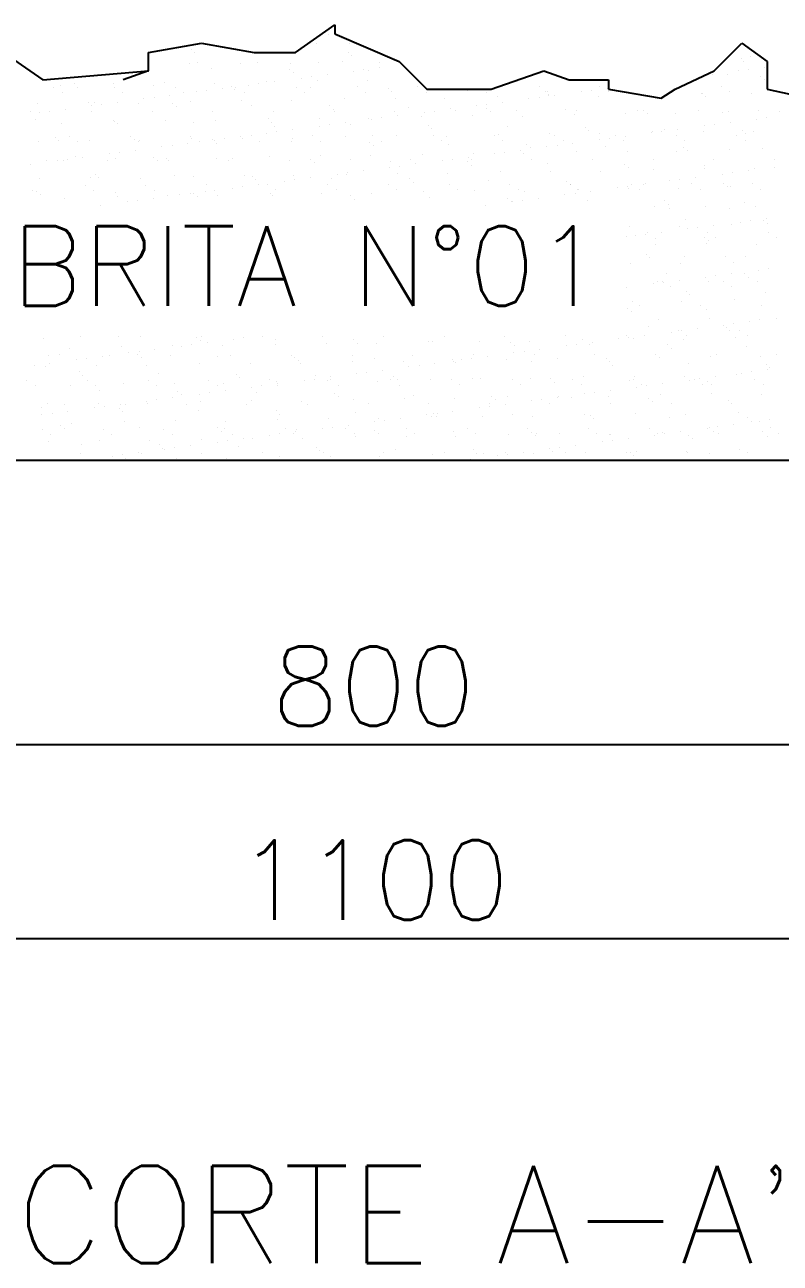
# Model space of a CAD drawing. Extents: x -115 to 23, y 4 to 69.
# Drawn here: x -14.972 to -13.032, y 43.206 to 46.385 of the extents above; entities that cross this region are included whole.
import ezdxf
from ezdxf.enums import TextEntityAlignment as Align

# ---------------------------------------------------------------- set-up
doc = ezdxf.new("R2010")
doc.units = 0
doc.header["$MEASUREMENT"] = 0
doc.layers.get('0').update_dxf_attribs({"linetype": 'CONTINUOUS'})
doc.layers.add('DETALHES', color=6, linetype='CONTINUOUS')
doc.layers.add('nivel', color=4, linetype='CONTINUOUS')
doc.styles.add('ROMANS', font='romans.shx', dxfattribs={"height": 0.2})

msp = doc.modelspace()

# ---------------------------------------------------------------- linework, layer by layer
at = {"color": 0}
for p, q in [((-14.1912, 46.3603), (-14.1912, 46.3603)), ((-14.1588, 46.3503), (-14.1588, 46.3503)), ((-14.5445, 46.3209), (-14.5445, 46.3209)), ((-14.4886, 46.3311), (-14.4886, 46.3311)), ((-14.2226, 46.3376), (-14.2226, 46.3376)), ((-14.1377, 46.3369), (-14.1377, 46.3369)), ((-14.5353, 46.3124), (-14.5353, 46.3124)), ((-14.5289, 46.2877), (-14.5289, 46.2877)), ((-14.418, 46.2865), (-14.418, 46.2865)), ((-14.3732, 46.2879), (-14.3732, 46.2879)), ((-14.2901, 46.2859), (-14.2901, 46.2859)), ((-14.2175, 46.2882), (-14.2175, 46.2882)), ((-14.155, 46.2908), (-14.155, 46.2908)), ((-14.1414, 46.3147), (-14.1414, 46.3147)), ((-14.1322, 46.3063), (-14.1322, 46.3063)), ((-14.0618, 46.2885), (-14.0618, 46.2885)), ((-14.0241, 46.2924), (-14.0241, 46.2924)), ((-13.1322, 46.298), (-13.1322, 46.298)), ((-13.1275, 46.2902), (-13.1275, 46.2902)), ((-13.1086, 46.3037), (-13.1086, 46.3037)), ((-14.5489, 46.2848), (-14.5489, 46.2848)), ((-14.4918, 46.2726), (-14.4918, 46.2726)), ((-14.2917, 46.2709), (-14.2917, 46.2709)), ((-14.2825, 46.2624), (-14.2825, 46.2624)), ((-14.1952, 46.2566), (-14.1952, 46.2566)), ((-14.1273, 46.2655), (-14.1273, 46.2655)), ((-14.1013, 46.269), (-14.1013, 46.269)), ((-14.0887, 46.2664), (-14.0887, 46.2664)), ((-14.0606, 46.2743), (-14.0606, 46.2743)), ((-13.207, 46.2572), (-13.207, 46.2572)), ((-13.1689, 46.2574), (-13.1689, 46.2574)), ((-13.1391, 46.2662), (-13.1391, 46.2662)), ((-13.1131, 46.2696), (-13.1131, 46.2696)), ((-13.0724, 46.275), (-13.0724, 46.275)), ((-14.8969, 46.2237), (-14.8969, 46.2237)), ((-14.8792, 46.2288), (-14.8792, 46.2288)), ((-14.8451, 46.2331), (-14.8451, 46.2331)), ((-14.8359, 46.2247), (-14.8359, 46.2247)), ((-14.7442, 46.2337), (-14.7442, 46.2337)), ((-14.7412, 46.224), (-14.7412, 46.224)), ((-14.6421, 46.2287), (-14.6421, 46.2287)), ((-14.6133, 46.2354), (-14.6133, 46.2354)), ((-14.5855, 46.2242), (-14.5855, 46.2242)), ((-14.4854, 46.2348), (-14.4854, 46.2348)), ((-14.442, 46.227), (-14.442, 46.227)), ((-14.4298, 46.2245), (-14.4298, 46.2245)), ((-14.3965, 46.2301), (-14.3965, 46.2301)), ((-14.3705, 46.2335), (-14.3705, 46.2335)), ((-14.3504, 46.2396), (-14.3504, 46.2396)), ((-14.3298, 46.2389), (-14.3298, 46.2389)), ((-14.2741, 46.2248), (-14.2741, 46.2248)), ((-14.2619, 46.2478), (-14.2619, 46.2478)), ((-14.239, 46.2226), (-14.239, 46.2226)), ((-14.2359, 46.2513), (-14.2359, 46.2513)), ((-14.2195, 46.2413), (-14.2195, 46.2413)), ((-14.1184, 46.2251), (-14.1184, 46.2251)), ((-14.0916, 46.2407), (-14.0916, 46.2407)), ((-13.9627, 46.2254), (-13.9627, 46.2254)), ((-13.6513, 46.2259), (-13.6513, 46.2259)), ((-13.4956, 46.2262), (-13.4956, 46.2262)), ((-13.4762, 46.2218), (-13.4762, 46.2218)), ((-13.1841, 46.2268), (-13.1841, 46.2268)), ((-13.0824, 46.2524), (-13.0824, 46.2524)), ((-13.0732, 46.244), (-13.0732, 46.244)), ((-14.8758, 46.2102), (-14.8758, 46.2102)), ((-14.7201, 46.2105), (-14.7201, 46.2105)), ((-14.6657, 46.1947), (-14.6657, 46.1947)), ((-14.6396, 46.1981), (-14.6396, 46.1981)), ((-14.599, 46.2034), (-14.599, 46.2034)), ((-14.5644, 46.2108), (-14.5644, 46.2108)), ((-14.5311, 46.2124), (-14.5311, 46.2124)), ((-14.505, 46.2158), (-14.505, 46.2158)), ((-14.4644, 46.2212), (-14.4644, 46.2212)), ((-14.4328, 46.2185), (-14.4328, 46.2185)), ((-14.4148, 46.1902), (-14.4148, 46.1902)), ((-14.4087, 46.2111), (-14.4087, 46.2111)), ((-14.253, 46.2114), (-14.253, 46.2114)), ((-14.1519, 46.1944), (-14.1519, 46.1944)), ((-14.0973, 46.2117), (-14.0973, 46.2117)), ((-14.0389, 46.2208), (-14.0389, 46.2208)), ((-14.0297, 46.2124), (-14.0297, 46.2124)), ((-14.021, 46.1961), (-14.021, 46.1961)), ((-13.9416, 46.2119), (-13.9416, 46.2119)), ((-13.8931, 46.1955), (-13.8931, 46.1955)), ((-13.8359, 46.2164), (-13.8359, 46.2164)), ((-13.7859, 46.2122), (-13.7859, 46.2122)), ((-13.758, 46.2003), (-13.758, 46.2003)), ((-13.6774, 46.1953), (-13.6774, 46.1953)), ((-13.6514, 46.1987), (-13.6514, 46.1987)), ((-13.6358, 46.2147), (-13.6358, 46.2147)), ((-13.6302, 46.2125), (-13.6302, 46.2125)), ((-13.6272, 46.202), (-13.6272, 46.202)), ((-13.6266, 46.2063), (-13.6266, 46.2063)), ((-13.6108, 46.2041), (-13.6108, 46.2041)), ((-13.5429, 46.213), (-13.5429, 46.213)), ((-13.5168, 46.2165), (-13.5168, 46.2165)), ((-13.4993, 46.2014), (-13.4993, 46.2014)), ((-13.4745, 46.2128), (-13.4745, 46.2128)), ((-13.4328, 46.2103), (-13.4328, 46.2103)), ((-13.2333, 46.2079), (-13.2333, 46.2079)), ((-13.2327, 46.2086), (-13.2327, 46.2086)), ((-13.2235, 46.2001), (-13.2235, 46.2001)), ((-13.1631, 46.2134), (-13.1631, 46.2134)), ((-13.1054, 46.2073), (-13.1054, 46.2073)), ((-14.9556, 46.1616), (-14.9556, 46.1616)), ((-14.9395, 46.1826), (-14.9395, 46.1826)), ((-14.9348, 46.1592), (-14.9348, 46.1592)), ((-14.9088, 46.1627), (-14.9088, 46.1627)), ((-14.8682, 46.168), (-14.8682, 46.168)), ((-14.8087, 46.1842), (-14.8087, 46.1842)), ((-14.8003, 46.1769), (-14.8003, 46.1769)), ((-14.7999, 46.1619), (-14.7999, 46.1619)), ((-14.7924, 46.1848), (-14.7924, 46.1848)), ((-14.7742, 46.1804), (-14.7742, 46.1804)), ((-14.7336, 46.1857), (-14.7336, 46.1857)), ((-14.6807, 46.1836), (-14.6807, 46.1836)), ((-14.6442, 46.1622), (-14.6442, 46.1622)), ((-14.5923, 46.1831), (-14.5923, 46.1831)), ((-14.5831, 46.1746), (-14.5831, 46.1746)), ((-14.5457, 46.1885), (-14.5457, 46.1885)), ((-14.4885, 46.1624), (-14.4885, 46.1624)), ((-14.3893, 46.1787), (-14.3893, 46.1787)), ((-14.3328, 46.1627), (-14.3328, 46.1627)), ((-14.2869, 46.1895), (-14.2869, 46.1895)), ((-14.1892, 46.177), (-14.1892, 46.177)), ((-14.18, 46.1685), (-14.18, 46.1685)), ((-14.1771, 46.163), (-14.1771, 46.163)), ((-14.0214, 46.1633), (-14.0214, 46.1633)), ((-13.9862, 46.1725), (-13.9862, 46.1725)), ((-13.9466, 46.1599), (-13.9466, 46.1599)), ((-13.9206, 46.1633), (-13.9206, 46.1633)), ((-13.8799, 46.1687), (-13.8799, 46.1687)), ((-13.8657, 46.1636), (-13.8657, 46.1636)), ((-13.812, 46.1776), (-13.812, 46.1776)), ((-13.7861, 46.1708), (-13.7861, 46.1708)), ((-13.786, 46.181), (-13.786, 46.181)), ((-13.7769, 46.1624), (-13.7769, 46.1624)), ((-13.7454, 46.1864), (-13.7454, 46.1864)), ((-13.71, 46.1639), (-13.71, 46.1639)), ((-13.5831, 46.1664), (-13.5831, 46.1664)), ((-13.5543, 46.1641), (-13.5543, 46.1641)), ((-13.3986, 46.1644), (-13.3986, 46.1644)), ((-13.383, 46.1647), (-13.383, 46.1647)), ((-13.2429, 46.1647), (-13.2429, 46.1647)), ((-13.18, 46.1603), (-13.18, 46.1603)), ((-13.1657, 46.161), (-13.1657, 46.161)), ((-13.0872, 46.165), (-13.0872, 46.165)), ((-13.0348, 46.1627), (-13.0348, 46.1627)), ((-14.9427, 46.1409), (-14.9427, 46.1409)), ((-14.8761, 46.1325), (-14.8761, 46.1325)), ((-14.7426, 46.1392), (-14.7426, 46.1392)), ((-14.741, 46.1374), (-14.741, 46.1374)), ((-14.7334, 46.1308), (-14.7334, 46.1308)), ((-14.6102, 46.139), (-14.6102, 46.139)), ((-14.5396, 46.1348), (-14.5396, 46.1348)), ((-14.4823, 46.1384), (-14.4823, 46.1384)), ((-14.3472, 46.1433), (-14.3472, 46.1433)), ((-14.3395, 46.1331), (-14.3395, 46.1331)), ((-14.2163, 46.145), (-14.2163, 46.145)), ((-14.1898, 46.1279), (-14.1898, 46.1279)), ((-14.1491, 46.1332), (-14.1491, 46.1332)), ((-14.1365, 46.1286), (-14.1365, 46.1286)), ((-14.0884, 46.1443), (-14.0884, 46.1443)), ((-14.0812, 46.1422), (-14.0812, 46.1422)), ((-14.0552, 46.1456), (-14.0552, 46.1456)), ((-14.0145, 46.1509), (-14.0145, 46.1509)), ((-13.9534, 46.1492), (-13.9534, 46.1492)), ((-13.9364, 46.1269), (-13.9364, 46.1269)), ((-13.8225, 46.1509), (-13.8225, 46.1509)), ((-13.6946, 46.1503), (-13.6946, 46.1503)), ((-13.5596, 46.1551), (-13.5596, 46.1551)), ((-13.4287, 46.1568), (-13.4287, 46.1568)), ((-13.3738, 46.1562), (-13.3738, 46.1562)), ((-13.3008, 46.1562), (-13.3008, 46.1562)), ((-13.2016, 46.1285), (-13.2016, 46.1285)), ((-13.1609, 46.1339), (-13.1609, 46.1339)), ((-13.093, 46.1428), (-13.093, 46.1428)), ((-13.067, 46.1462), (-13.067, 46.1462)), ((-14.8929, 46.0953), (-14.8929, 46.0953)), ((-14.8565, 46.0985), (-14.8565, 46.0985)), ((-14.7008, 46.0987), (-14.7008, 46.0987)), ((-14.5451, 46.099), (-14.5451, 46.099)), ((-14.4183, 46.0978), (-14.4183, 46.0978)), ((-14.3894, 46.0993), (-14.3894, 46.0993)), ((-14.3504, 46.1067), (-14.3504, 46.1067)), ((-14.3303, 46.1246), (-14.3303, 46.1246)), ((-14.3244, 46.1101), (-14.3244, 46.1101)), ((-14.2837, 46.1155), (-14.2837, 46.1155)), ((-14.2337, 46.0996), (-14.2337, 46.0996)), ((-14.2158, 46.1244), (-14.2158, 46.1244)), ((-14.1487, 46.0981), (-14.1487, 46.0981)), ((-14.078, 46.0999), (-14.078, 46.0999)), ((-14.0178, 46.0997), (-14.0178, 46.0997)), ((-13.9272, 46.1185), (-13.9272, 46.1185)), ((-13.9223, 46.1002), (-13.9223, 46.1002)), ((-13.8899, 46.0991), (-13.8899, 46.0991)), ((-13.7666, 46.1004), (-13.7666, 46.1004)), ((-13.7549, 46.104), (-13.7549, 46.104)), ((-13.7334, 46.1225), (-13.7334, 46.1225)), ((-13.624, 46.1057), (-13.624, 46.1057)), ((-13.6109, 46.1007), (-13.6109, 46.1007)), ((-13.5333, 46.1208), (-13.5333, 46.1208)), ((-13.5241, 46.1123), (-13.5241, 46.1123)), ((-13.4961, 46.105), (-13.4961, 46.105)), ((-13.4552, 46.101), (-13.4552, 46.101)), ((-13.4301, 46.0984), (-13.4301, 46.0984)), ((-13.3622, 46.1074), (-13.3622, 46.1074)), ((-13.3611, 46.1099), (-13.3611, 46.1099)), ((-13.3361, 46.1108), (-13.3361, 46.1108)), ((-13.3303, 46.1164), (-13.3303, 46.1164)), ((-13.2995, 46.1013), (-13.2995, 46.1013)), ((-13.2955, 46.1161), (-13.2955, 46.1161)), ((-13.2302, 46.1116), (-13.2302, 46.1116)), ((-13.2276, 46.1251), (-13.2276, 46.1251)), ((-13.1438, 46.1016), (-13.1438, 46.1016)), ((-13.1302, 46.1146), (-13.1302, 46.1146)), ((-13.121, 46.1062), (-13.121, 46.1062)), ((-13.1023, 46.111), (-13.1023, 46.111)), ((-14.9364, 46.0862), (-14.9364, 46.0862)), ((-14.8837, 46.0869), (-14.8837, 46.0869)), ((-14.8355, 46.085), (-14.8355, 46.085)), ((-14.8055, 46.0879), (-14.8055, 46.0879)), ((-14.6899, 46.0909), (-14.6899, 46.0909)), ((-14.6797, 46.0853), (-14.6797, 46.0853)), ((-14.6776, 46.0873), (-14.6776, 46.0873)), ((-14.6196, 46.0713), (-14.6196, 46.0713)), ((-14.5935, 46.0747), (-14.5935, 46.0747)), ((-14.5529, 46.0801), (-14.5529, 46.0801)), ((-14.5426, 46.0922), (-14.5426, 46.0922)), ((-14.524, 46.0856), (-14.524, 46.0856)), ((-14.4898, 46.0892), (-14.4898, 46.0892)), ((-14.485, 46.089), (-14.485, 46.089)), ((-14.4806, 46.0807), (-14.4806, 46.0807)), ((-14.4589, 46.0924), (-14.4589, 46.0924)), ((-14.4117, 46.0938), (-14.4117, 46.0938)), ((-14.3683, 46.0859), (-14.3683, 46.0859)), ((-14.2868, 46.0848), (-14.2868, 46.0848)), ((-14.2838, 46.0932), (-14.2838, 46.0932)), ((-14.2126, 46.0862), (-14.2126, 46.0862)), ((-14.0867, 46.083), (-14.0867, 46.083)), ((-14.0775, 46.0746), (-14.0775, 46.0746)), ((-14.0569, 46.0864), (-14.0569, 46.0864)), ((-13.9012, 46.0867), (-13.9012, 46.0867)), ((-13.8837, 46.0786), (-13.8837, 46.0786)), ((-13.7455, 46.087), (-13.7455, 46.087)), ((-13.6993, 46.063), (-13.6993, 46.063)), ((-13.6836, 46.0769), (-13.6836, 46.0769)), ((-13.6744, 46.0685), (-13.6744, 46.0685)), ((-13.6313, 46.0719), (-13.6313, 46.0719)), ((-13.6053, 46.0753), (-13.6053, 46.0753)), ((-13.5898, 46.0873), (-13.5898, 46.0873)), ((-13.5647, 46.0807), (-13.5647, 46.0807)), ((-13.4968, 46.0896), (-13.4968, 46.0896)), ((-13.4806, 46.0725), (-13.4806, 46.0725)), ((-13.4707, 46.0931), (-13.4707, 46.0931)), ((-13.4341, 46.0876), (-13.4341, 46.0876)), ((-13.2805, 46.0708), (-13.2805, 46.0708)), ((-13.2784, 46.0879), (-13.2784, 46.0879)), ((-13.1626, 46.0647), (-13.1626, 46.0647)), ((-13.1227, 46.0881), (-13.1227, 46.0881)), ((-13.0775, 46.0663), (-13.0775, 46.0663)), ((-14.9153, 46.0364), (-14.9153, 46.0364)), ((-14.8887, 46.0358), (-14.8887, 46.0358)), ((-14.8729, 46.0362), (-14.8729, 46.0362)), ((-14.8627, 46.0393), (-14.8627, 46.0393)), ((-14.8402, 46.047), (-14.8402, 46.047)), ((-14.8221, 46.0446), (-14.8221, 46.0446)), ((-14.7595, 46.0367), (-14.7595, 46.0367)), ((-14.7542, 46.0536), (-14.7542, 46.0536)), ((-14.7379, 46.041), (-14.7379, 46.041)), ((-14.7281, 46.057), (-14.7281, 46.057)), ((-14.6875, 46.0623), (-14.6875, 46.0623)), ((-14.6401, 46.0453), (-14.6401, 46.0453)), ((-14.6309, 46.0369), (-14.6309, 46.0369)), ((-14.607, 46.0427), (-14.607, 46.0427)), ((-14.6038, 46.037), (-14.6038, 46.037)), ((-14.4791, 46.0421), (-14.4791, 46.0421)), ((-14.4481, 46.0372), (-14.4481, 46.0372)), ((-14.4371, 46.0409), (-14.4371, 46.0409)), ((-14.3441, 46.0469), (-14.3441, 46.0469)), ((-14.2924, 46.0375), (-14.2924, 46.0375)), ((-14.237, 46.0392), (-14.237, 46.0392)), ((-14.2132, 46.0486), (-14.2132, 46.0486)), ((-14.1367, 46.0378), (-14.1367, 46.0378)), ((-14.0853, 46.048), (-14.0853, 46.048)), ((-14.034, 46.0347), (-14.034, 46.0347)), ((-13.981, 46.0381), (-13.981, 46.0381)), ((-13.9502, 46.0529), (-13.9502, 46.0529)), ((-13.9005, 46.0365), (-13.9005, 46.0365)), ((-13.8745, 46.0399), (-13.8745, 46.0399)), ((-13.8339, 46.033), (-13.8339, 46.033)), ((-13.8338, 46.0453), (-13.8338, 46.0453)), ((-13.8253, 46.0384), (-13.8253, 46.0384)), ((-13.8194, 46.0545), (-13.8194, 46.0545)), ((-13.7659, 46.0542), (-13.7659, 46.0542)), ((-13.7399, 46.0576), (-13.7399, 46.0576)), ((-13.6914, 46.0539), (-13.6914, 46.0539)), ((-13.6696, 46.0387), (-13.6696, 46.0387)), ((-13.5564, 46.0588), (-13.5564, 46.0588)), ((-13.5139, 46.0389), (-13.5139, 46.0389)), ((-13.4255, 46.0605), (-13.4255, 46.0605)), ((-13.3582, 46.0392), (-13.3582, 46.0392)), ((-13.2976, 46.0598), (-13.2976, 46.0598)), ((-13.2713, 46.0623), (-13.2713, 46.0623)), ((-13.2025, 46.0395), (-13.2025, 46.0395)), ((-13.0468, 46.0398), (-13.0468, 46.0398)), ((-14.9567, 46.0269), (-14.9567, 46.0269)), ((-14.7904, 46.0014), (-14.7904, 46.0014)), ((-14.2278, 46.0307), (-14.2278, 46.0307)), ((-14.1697, 46.001), (-14.1697, 46.001)), ((-14.1456, 46.0017), (-14.1456, 46.0017)), ((-14.1437, 46.0045), (-14.1437, 46.0045)), ((-14.103, 46.0098), (-14.103, 46.0098)), ((-14.0351, 46.0188), (-14.0351, 46.0188)), ((-14.0147, 46.0034), (-14.0147, 46.0034)), ((-14.0091, 46.0222), (-14.0091, 46.0222)), ((-13.9684, 46.0275), (-13.9684, 46.0275)), ((-13.8868, 46.0028), (-13.8868, 46.0028)), ((-13.8247, 46.0246), (-13.8247, 46.0246)), ((-13.7517, 46.0077), (-13.7517, 46.0077)), ((-13.6309, 46.0286), (-13.6309, 46.0286)), ((-13.6209, 46.0093), (-13.6209, 46.0093)), ((-13.493, 46.0087), (-13.493, 46.0087)), ((-13.4309, 46.0269), (-13.4309, 46.0269)), ((-13.4216, 46.0184), (-13.4216, 46.0184)), ((-13.3579, 46.0136), (-13.3579, 46.0136)), ((-13.2278, 46.0225), (-13.2278, 46.0225)), ((-13.227, 46.0152), (-13.227, 46.0152)), ((-13.1815, 46.0017), (-13.1815, 46.0017)), ((-13.1555, 46.0051), (-13.1555, 46.0051)), ((-13.1148, 46.0105), (-13.1148, 46.0105)), ((-13.0991, 46.0146), (-13.0991, 46.0146)), ((-13.0469, 46.0194), (-13.0469, 46.0194)), ((-14.9332, 45.9899), (-14.9332, 45.9899)), ((-14.8162, 45.9733), (-14.8162, 45.9733)), ((-14.8024, 45.9916), (-14.8024, 45.9916)), ((-14.7812, 45.993), (-14.7812, 45.993)), ((-14.6744, 45.9909), (-14.6744, 45.9909)), ((-14.6604, 45.9735), (-14.6604, 45.9735)), ((-14.5874, 45.997), (-14.5874, 45.997)), ((-14.5394, 45.9958), (-14.5394, 45.9958)), ((-14.5047, 45.9738), (-14.5047, 45.9738)), ((-14.4128, 45.969), (-14.4128, 45.969)), ((-14.4085, 45.9975), (-14.4085, 45.9975)), ((-14.3873, 45.9953), (-14.3873, 45.9953)), ((-14.3781, 45.9868), (-14.3781, 45.9868)), ((-14.3722, 45.9744), (-14.3722, 45.9744)), ((-14.349, 45.9741), (-14.349, 45.9741)), ((-14.3043, 45.9833), (-14.3043, 45.9833)), ((-14.2806, 45.9969), (-14.2806, 45.9969)), ((-14.2783, 45.9868), (-14.2783, 45.9868)), ((-14.2376, 45.9921), (-14.2376, 45.9921)), ((-14.1933, 45.9744), (-14.1933, 45.9744)), ((-14.1843, 45.9909), (-14.1843, 45.9909)), ((-14.0376, 45.9747), (-14.0376, 45.9747)), ((-13.9843, 45.9891), (-13.9843, 45.9891)), ((-13.975, 45.9807), (-13.975, 45.9807)), ((-13.8819, 45.975), (-13.8819, 45.975)), ((-13.7812, 45.9847), (-13.7812, 45.9847)), ((-13.7262, 45.9752), (-13.7262, 45.9752)), ((-13.5812, 45.983), (-13.5812, 45.983)), ((-13.5719, 45.9746), (-13.5719, 45.9746)), ((-13.5705, 45.9755), (-13.5705, 45.9755)), ((-13.4246, 45.9697), (-13.4246, 45.9697)), ((-13.4148, 45.9758), (-13.4148, 45.9758)), ((-13.384, 45.975), (-13.384, 45.975)), ((-13.3781, 45.9786), (-13.3781, 45.9786)), ((-13.3161, 45.984), (-13.3161, 45.984)), ((-13.29, 45.9874), (-13.29, 45.9874)), ((-13.2591, 45.9761), (-13.2591, 45.9761)), ((-13.2494, 45.9928), (-13.2494, 45.9928)), ((-13.1781, 45.9769), (-13.1781, 45.9769)), ((-13.1688, 45.9684), (-13.1688, 45.9684)), ((-13.1594, 45.9684), (-13.1594, 45.9684)), ((-13.1034, 45.9764), (-13.1034, 45.9764)), ((-14.9508, 45.9595), (-14.9508, 45.9595)), ((-14.9407, 45.9575), (-14.9407, 45.9575)), ((-14.9315, 45.9491), (-14.9315, 45.9491)), ((-14.8698, 45.9398), (-14.8698, 45.9398)), ((-14.7951, 45.9598), (-14.7951, 45.9598)), ((-14.7377, 45.9531), (-14.7377, 45.9531)), ((-14.7347, 45.9447), (-14.7347, 45.9447)), ((-14.6414, 45.9389), (-14.6414, 45.9389)), ((-14.6394, 45.9601), (-14.6394, 45.9601)), ((-14.6039, 45.9463), (-14.6039, 45.9463)), ((-14.5735, 45.9479), (-14.5735, 45.9479)), ((-14.5474, 45.9513), (-14.5474, 45.9513)), ((-14.5377, 45.9514), (-14.5377, 45.9514)), ((-14.5284, 45.9429), (-14.5284, 45.9429)), ((-14.5068, 45.9567), (-14.5068, 45.9567)), ((-14.4837, 45.9604), (-14.4837, 45.9604)), ((-14.476, 45.9457), (-14.476, 45.9457)), ((-14.4389, 45.9656), (-14.4389, 45.9656)), ((-14.3409, 45.9506), (-14.3409, 45.9506)), ((-14.3346, 45.947), (-14.3346, 45.947)), ((-14.328, 45.9607), (-14.328, 45.9607)), ((-14.21, 45.9523), (-14.21, 45.9523)), ((-14.1722, 45.961), (-14.1722, 45.961)), ((-14.1346, 45.9453), (-14.1346, 45.9453)), ((-14.1253, 45.9368), (-14.1253, 45.9368)), ((-14.0821, 45.9517), (-14.0821, 45.9517)), ((-14.0165, 45.9612), (-14.0165, 45.9612)), ((-13.9471, 45.9565), (-13.9471, 45.9565)), ((-13.9315, 45.9408), (-13.9315, 45.9408)), ((-13.8608, 45.9615), (-13.8608, 45.9615)), ((-13.8162, 45.9582), (-13.8162, 45.9582)), ((-13.7315, 45.9391), (-13.7315, 45.9391)), ((-13.7051, 45.9618), (-13.7051, 45.9618)), ((-13.6883, 45.9576), (-13.6883, 45.9576)), ((-13.6532, 45.9396), (-13.6532, 45.9396)), ((-13.5852, 45.9485), (-13.5852, 45.9485)), ((-13.5592, 45.952), (-13.5592, 45.952)), ((-13.5533, 45.9624), (-13.5533, 45.9624)), ((-13.5494, 45.9621), (-13.5494, 45.9621)), ((-13.5186, 45.9573), (-13.5186, 45.9573)), ((-13.4507, 45.9663), (-13.4507, 45.9663)), ((-13.4224, 45.9641), (-13.4224, 45.9641)), ((-13.3937, 45.9624), (-13.3937, 45.9624)), ((-13.2945, 45.9635), (-13.2945, 45.9635)), ((-13.238, 45.9627), (-13.238, 45.9627)), ((-13.0823, 45.9629), (-13.0823, 45.9629)), ((-14.776, 45.9212), (-14.776, 45.9212)), ((-14.7081, 45.9302), (-14.7081, 45.9302)), ((-14.682, 45.9336), (-14.682, 45.9336)), ((-13.7877, 45.9219), (-13.7877, 45.9219)), ((-13.7222, 45.9307), (-13.7222, 45.9307)), ((-13.7198, 45.9308), (-13.7198, 45.9308)), ((-13.6938, 45.9342), (-13.6938, 45.9342)), ((-13.5284, 45.9347), (-13.5284, 45.9347)), ((-13.3548, 45.9172), (-13.3548, 45.9172)), ((-13.3284, 45.933), (-13.3284, 45.933)), ((-13.3192, 45.9245), (-13.3192, 45.9245)), ((-13.3178, 45.914), (-13.3178, 45.914)), ((-13.2239, 45.9189), (-13.2239, 45.9189)), ((-13.1621, 45.9143), (-13.1621, 45.9143)), ((-13.1253, 45.9286), (-13.1253, 45.9286)), ((-13.096, 45.9183), (-13.096, 45.9183)), ((-13.2757, 45.8847), (-13.2757, 45.8847)), ((-13.1563, 45.872), (-13.1563, 45.872)), ((-13.1354, 45.8783), (-13.1354, 45.8783)), ((-13.1094, 45.8817), (-13.1094, 45.8817)), ((-13.0756, 45.883), (-13.0756, 45.883)), ((-13.0687, 45.8871), (-13.0687, 45.8871)), ((-13.0664, 45.8745), (-13.0664, 45.8745)), ((-13.426, 45.8408), (-13.426, 45.8408)), ((-13.4192, 45.8678), (-13.4192, 45.8678)), ((-13.4046, 45.8429), (-13.4046, 45.8429)), ((-13.3785, 45.8463), (-13.3785, 45.8463)), ((-13.3744, 45.8506), (-13.3744, 45.8506)), ((-13.3379, 45.8516), (-13.3379, 45.8516)), ((-13.2913, 45.8672), (-13.2913, 45.8672)), ((-13.27, 45.8606), (-13.27, 45.8606)), ((-13.2439, 45.864), (-13.2439, 45.864)), ((-13.2187, 45.8509), (-13.2187, 45.8509)), ((-13.2033, 45.8694), (-13.2033, 45.8694)), ((-13.063, 45.8512), (-13.063, 45.8512)), ((-13.3533, 45.8372), (-13.3533, 45.8372)), ((-13.3516, 45.8209), (-13.3516, 45.8209)), ((-13.2259, 45.8391), (-13.2259, 45.8391)), ((-13.2207, 45.8226), (-13.2207, 45.8226)), ((-13.2167, 45.8306), (-13.2167, 45.8306)), ((-13.1976, 45.8375), (-13.1976, 45.8375)), ((-13.0928, 45.8219), (-13.0928, 45.8219)), ((-13.0419, 45.8377), (-13.0419, 45.8377)), ((-13.3762, 45.7952), (-13.3762, 45.7952)), ((-13.367, 45.7867), (-13.367, 45.7867)), ((-13.2774, 45.7888), (-13.2774, 45.7888)), ((-13.1732, 45.7908), (-13.1732, 45.7908)), ((-13.1217, 45.7891), (-13.1217, 45.7891)), ((-13.4161, 45.7714), (-13.4161, 45.7714)), ((-13.3235, 45.7469), (-13.3235, 45.7469)), ((-13.2882, 45.7708), (-13.2882, 45.7708)), ((-13.1572, 45.746), (-13.1572, 45.746)), ((-13.1531, 45.7757), (-13.1531, 45.7757)), ((-13.1234, 45.7452), (-13.1234, 45.7452)), ((-13.0893, 45.7549), (-13.0893, 45.7549)), ((-13.0633, 45.7583), (-13.0633, 45.7583)), ((-13.3585, 45.7195), (-13.3585, 45.7195)), ((-13.3485, 45.7246), (-13.3485, 45.7246)), ((-13.334, 45.7254), (-13.334, 45.7254)), ((-13.3324, 45.7229), (-13.3324, 45.7229)), ((-13.2918, 45.7283), (-13.2918, 45.7283)), ((-13.2239, 45.7372), (-13.2239, 45.7372)), ((-13.2176, 45.7262), (-13.2176, 45.7262)), ((-13.1978, 45.7406), (-13.1978, 45.7406)), ((-13.1783, 45.7257), (-13.1783, 45.7257)), ((-13.1142, 45.7367), (-13.1142, 45.7367)), ((-13.0897, 45.7256), (-13.0897, 45.7256)), ((-13.4264, 45.7105), (-13.4264, 45.7105)), ((-13.3129, 45.712), (-13.3129, 45.712)), ((-13.2737, 45.7013), (-13.2737, 45.7013)), ((-13.2645, 45.6928), (-13.2645, 45.6928)), ((-13.1572, 45.7122), (-13.1572, 45.7122)), ((-13.0707, 45.6969), (-13.0707, 45.6969)), ((-13.424, 45.6574), (-13.424, 45.6574)), ((-13.4129, 45.6751), (-13.4129, 45.6751)), ((-13.3927, 45.6633), (-13.3927, 45.6633)), ((-13.285, 45.6745), (-13.285, 45.6745)), ((-13.237, 45.6636), (-13.237, 45.6636)), ((-13.221, 45.653), (-13.221, 45.653)), ((-13.15, 45.6793), (-13.15, 45.6793)), ((-13.0813, 45.6639), (-13.0813, 45.6639)), ((-13.4148, 45.6489), (-13.4148, 45.6489)), ((-13.3453, 45.6282), (-13.3453, 45.6282)), ((-13.2144, 45.6299), (-13.2144, 45.6299)), ((-13.1111, 45.6226), (-13.1111, 45.6226)), ((-13.0865, 45.6293), (-13.0865, 45.6293)), ((-13.0432, 45.6315), (-13.0432, 45.6315)), ((-13.7397, 45.5859), (-13.7397, 45.5859)), ((-13.584, 45.5862), (-13.584, 45.5862)), ((-13.4283, 45.5865), (-13.4283, 45.5865)), ((-13.3803, 45.5871), (-13.3803, 45.5871)), ((-13.3713, 45.6091), (-13.3713, 45.6091)), ((-13.3124, 45.5961), (-13.3124, 45.5961)), ((-13.2936, 45.6002), (-13.2936, 45.6002)), ((-13.2863, 45.5995), (-13.2863, 45.5995)), ((-13.2726, 45.5868), (-13.2726, 45.5868)), ((-13.2457, 45.6049), (-13.2457, 45.6049)), ((-13.1778, 45.6138), (-13.1778, 45.6138)), ((-13.1712, 45.6074), (-13.1712, 45.6074)), ((-13.162, 45.5989), (-13.162, 45.5989)), ((-13.1517, 45.6172), (-13.1517, 45.6172)), ((-13.1379, 45.6005), (-13.1379, 45.6005)), ((-13.1169, 45.587), (-13.1169, 45.587)), ((-14.9247, 45.5796), (-14.9247, 45.5796)), ((-14.8572, 45.5544), (-14.8572, 45.5544)), ((-14.8296, 45.5839), (-14.8296, 45.5839)), ((-14.7309, 45.5836), (-14.7309, 45.5836)), ((-14.7221, 45.5593), (-14.7221, 45.5593)), ((-14.6739, 45.5842), (-14.6739, 45.5842)), ((-14.5913, 45.561), (-14.5913, 45.561)), ((-14.5698, 45.56), (-14.5698, 45.56)), ((-14.5437, 45.5634), (-14.5437, 45.5634)), ((-14.5308, 45.5819), (-14.5308, 45.5819)), ((-14.5216, 45.5735), (-14.5216, 45.5735)), ((-14.5182, 45.5845), (-14.5182, 45.5845)), ((-14.5031, 45.5688), (-14.5031, 45.5688)), ((-14.4634, 45.5604), (-14.4634, 45.5604)), ((-14.4352, 45.5777), (-14.4352, 45.5777)), ((-14.4091, 45.5812), (-14.4091, 45.5812)), ((-14.3625, 45.5848), (-14.3625, 45.5848)), ((-14.3283, 45.5652), (-14.3283, 45.5652)), ((-14.3278, 45.5775), (-14.3278, 45.5775)), ((-14.2068, 45.5851), (-14.2068, 45.5851)), ((-14.1974, 45.5669), (-14.1974, 45.5669)), ((-14.1277, 45.5758), (-14.1277, 45.5758)), ((-14.1185, 45.5673), (-14.1185, 45.5673)), ((-14.0695, 45.5663), (-14.0695, 45.5663)), ((-14.0511, 45.5853), (-14.0511, 45.5853)), ((-13.9345, 45.5712), (-13.9345, 45.5712)), ((-13.9247, 45.5713), (-13.9247, 45.5713)), ((-13.8954, 45.5856), (-13.8954, 45.5856)), ((-13.8036, 45.5728), (-13.8036, 45.5728)), ((-13.7246, 45.5696), (-13.7246, 45.5696)), ((-13.7154, 45.5612), (-13.7154, 45.5612)), ((-13.6757, 45.5722), (-13.6757, 45.5722)), ((-13.5815, 45.5607), (-13.5815, 45.5607)), ((-13.5555, 45.5641), (-13.5555, 45.5641)), ((-13.5407, 45.5771), (-13.5407, 45.5771)), ((-13.5216, 45.5652), (-13.5216, 45.5652)), ((-13.5149, 45.5694), (-13.5149, 45.5694)), ((-13.4469, 45.5784), (-13.4469, 45.5784)), ((-13.4209, 45.5818), (-13.4209, 45.5818)), ((-13.4098, 45.5787), (-13.4098, 45.5787)), ((-13.3215, 45.5635), (-13.3215, 45.5635)), ((-13.3123, 45.555), (-13.3123, 45.555)), ((-13.2819, 45.5781), (-13.2819, 45.5781)), ((-13.1468, 45.583), (-13.1468, 45.583)), ((-13.1185, 45.5591), (-13.1185, 45.5591)), ((-14.9094, 45.5353), (-14.9094, 45.5353)), ((-14.8812, 45.5397), (-14.8812, 45.5397)), ((-14.8389, 45.5246), (-14.8389, 45.5246)), ((-14.8129, 45.528), (-14.8129, 45.528)), ((-14.7723, 45.5333), (-14.7723, 45.5333)), ((-14.7537, 45.5356), (-14.7537, 45.5356)), ((-14.7043, 45.5423), (-14.7043, 45.5423)), ((-14.6811, 45.538), (-14.6811, 45.538)), ((-14.6783, 45.5457), (-14.6783, 45.5457)), ((-14.6719, 45.5296), (-14.6719, 45.5296)), ((-14.6377, 45.5511), (-14.6377, 45.5511)), ((-14.598, 45.5359), (-14.598, 45.5359)), ((-14.4781, 45.5336), (-14.4781, 45.5336)), ((-14.4423, 45.5361), (-14.4423, 45.5361)), ((-14.2866, 45.5364), (-14.2866, 45.5364)), ((-14.278, 45.5319), (-14.278, 45.5319)), ((-14.2688, 45.5234), (-14.2688, 45.5234)), ((-14.1309, 45.5367), (-14.1309, 45.5367)), ((-14.075, 45.5275), (-14.075, 45.5275)), ((-13.9752, 45.537), (-13.9752, 45.537)), ((-13.8749, 45.5257), (-13.8749, 45.5257)), ((-13.8507, 45.5252), (-13.8507, 45.5252)), ((-13.8247, 45.5286), (-13.8247, 45.5286)), ((-13.8195, 45.5373), (-13.8195, 45.5373)), ((-13.784, 45.534), (-13.784, 45.534)), ((-13.736, 45.5259), (-13.736, 45.5259)), ((-13.7161, 45.5429), (-13.7161, 45.5429)), ((-13.6901, 45.5464), (-13.6901, 45.5464)), ((-13.6638, 45.5376), (-13.6638, 45.5376)), ((-13.6494, 45.5517), (-13.6494, 45.5517)), ((-13.6051, 45.5276), (-13.6051, 45.5276)), ((-13.5081, 45.5378), (-13.5081, 45.5378)), ((-13.4772, 45.527), (-13.4772, 45.527)), ((-13.3524, 45.5381), (-13.3524, 45.5381)), ((-13.3422, 45.5319), (-13.3422, 45.5319)), ((-13.2113, 45.5335), (-13.2113, 45.5335)), ((-13.1967, 45.5384), (-13.1967, 45.5384)), ((-13.0834, 45.5329), (-13.0834, 45.5329)), ((-13.041, 45.5387), (-13.041, 45.5387)), ((-14.9475, 45.5103), (-14.9475, 45.5103)), ((-14.9175, 45.5082), (-14.9175, 45.5082)), ((-14.9068, 45.5156), (-14.9068, 45.5156)), ((-14.8314, 45.4941), (-14.8314, 45.4941)), ((-14.7866, 45.5099), (-14.7866, 45.5099)), ((-14.6587, 45.5092), (-14.6587, 45.5092)), ((-14.5237, 45.5141), (-14.5237, 45.5141)), ((-14.3928, 45.5158), (-14.3928, 45.5158)), ((-14.2649, 45.5152), (-14.2649, 45.5152)), ((-14.1298, 45.52), (-14.1298, 45.52)), ((-14.0939, 45.4932), (-14.0939, 45.4932)), ((-14.0532, 45.4986), (-14.0532, 45.4986)), ((-13.9989, 45.5217), (-13.9989, 45.5217)), ((-13.9853, 45.5075), (-13.9853, 45.5075)), ((-13.9593, 45.5109), (-13.9593, 45.5109)), ((-13.9186, 45.5163), (-13.9186, 45.5163)), ((-13.871, 45.5211), (-13.871, 45.5211)), ((-13.8657, 45.5173), (-13.8657, 45.5173)), ((-13.6719, 45.5213), (-13.6719, 45.5213)), ((-13.4718, 45.5196), (-13.4718, 45.5196)), ((-13.4626, 45.5112), (-13.4626, 45.5112)), ((-13.2688, 45.5152), (-13.2688, 45.5152)), ((-13.1317, 45.4904), (-13.1317, 45.4904)), ((-13.1056, 45.4938), (-13.1056, 45.4938)), ((-13.0688, 45.5135), (-13.0688, 45.5135)), ((-13.065, 45.4992), (-13.065, 45.4992)), ((-13.0595, 45.505), (-13.0595, 45.505)), ((-14.966, 45.4719), (-14.966, 45.4719)), ((-14.8222, 45.4857), (-14.8222, 45.4857)), ((-14.8103, 45.4722), (-14.8103, 45.4722)), ((-14.7893, 45.4587), (-14.7893, 45.4587)), ((-14.719, 45.463), (-14.719, 45.463)), ((-14.6546, 45.4724), (-14.6546, 45.4724)), ((-14.6335, 45.459), (-14.6335, 45.459)), ((-14.6284, 45.4897), (-14.6284, 45.4897)), ((-14.5881, 45.4646), (-14.5881, 45.4646)), ((-14.4989, 45.4727), (-14.4989, 45.4727)), ((-14.4778, 45.4593), (-14.4778, 45.4593)), ((-14.4602, 45.464), (-14.4602, 45.464)), ((-14.4283, 45.488), (-14.4283, 45.488)), ((-14.4191, 45.4796), (-14.4191, 45.4796)), ((-14.3432, 45.473), (-14.3432, 45.473)), ((-14.3252, 45.4689), (-14.3252, 45.4689)), ((-14.3224, 45.4631), (-14.3224, 45.4631)), ((-14.3221, 45.4596), (-14.3221, 45.4596)), ((-14.2545, 45.4721), (-14.2545, 45.4721)), ((-14.2285, 45.4755), (-14.2285, 45.4755)), ((-14.2253, 45.4836), (-14.2253, 45.4836)), ((-14.1943, 45.4706), (-14.1943, 45.4706)), ((-14.1878, 45.4808), (-14.1878, 45.4808)), ((-14.1875, 45.4733), (-14.1875, 45.4733)), ((-14.1664, 45.4599), (-14.1664, 45.4599)), ((-14.1199, 45.4898), (-14.1199, 45.4898)), ((-14.0664, 45.47), (-14.0664, 45.47)), ((-14.0318, 45.4736), (-14.0318, 45.4736)), ((-14.0252, 45.4819), (-14.0252, 45.4819)), ((-14.016, 45.4734), (-14.016, 45.4734)), ((-14.0107, 45.4601), (-14.0107, 45.4601)), ((-13.9313, 45.4748), (-13.9313, 45.4748)), ((-13.8761, 45.4739), (-13.8761, 45.4739)), ((-13.855, 45.4604), (-13.855, 45.4604)), ((-13.8222, 45.4774), (-13.8222, 45.4774)), ((-13.8005, 45.4765), (-13.8005, 45.4765)), ((-13.7204, 45.4741), (-13.7204, 45.4741)), ((-13.6993, 45.4607), (-13.6993, 45.4607)), ((-13.6726, 45.4759), (-13.6726, 45.4759)), ((-13.6222, 45.4757), (-13.6222, 45.4757)), ((-13.6129, 45.4673), (-13.6129, 45.4673)), ((-13.5647, 45.4744), (-13.5647, 45.4744)), ((-13.5436, 45.461), (-13.5436, 45.461)), ((-13.5375, 45.4807), (-13.5375, 45.4807)), ((-13.4191, 45.4713), (-13.4191, 45.4713)), ((-13.409, 45.4747), (-13.409, 45.4747)), ((-13.4066, 45.4824), (-13.4066, 45.4824)), ((-13.3879, 45.4613), (-13.3879, 45.4613)), ((-13.3342, 45.4638), (-13.3342, 45.4638)), ((-13.2787, 45.4818), (-13.2787, 45.4818)), ((-13.2663, 45.4727), (-13.2663, 45.4727)), ((-13.2533, 45.475), (-13.2533, 45.475)), ((-13.2402, 45.4761), (-13.2402, 45.4761)), ((-13.2322, 45.4616), (-13.2322, 45.4616)), ((-13.2191, 45.4696), (-13.2191, 45.4696)), ((-13.2098, 45.4611), (-13.2098, 45.4611)), ((-13.1996, 45.4815), (-13.1996, 45.4815)), ((-13.1437, 45.4867), (-13.1437, 45.4867)), ((-13.0976, 45.4753), (-13.0976, 45.4753)), ((-13.0765, 45.4618), (-13.0765, 45.4618)), ((-14.945, 45.4584), (-14.945, 45.4584)), ((-14.854, 45.4581), (-14.854, 45.4581)), ((-14.7787, 45.4458), (-14.7787, 45.4458)), ((-14.5916, 45.4277), (-14.5916, 45.4277)), ((-14.5786, 45.4441), (-14.5786, 45.4441)), ((-14.5694, 45.4357), (-14.5694, 45.4357)), ((-14.5237, 45.4366), (-14.5237, 45.4366)), ((-14.4976, 45.44), (-14.4976, 45.44)), ((-14.457, 45.4454), (-14.457, 45.4454)), ((-14.3891, 45.4543), (-14.3891, 45.4543)), ((-14.3756, 45.4397), (-14.3756, 45.4397)), ((-14.363, 45.4578), (-14.363, 45.4578)), ((-14.1756, 45.438), (-14.1756, 45.438)), ((-14.1663, 45.4295), (-14.1663, 45.4295)), ((-13.9725, 45.4336), (-13.9725, 45.4336)), ((-13.7725, 45.4318), (-13.7725, 45.4318)), ((-13.7328, 45.4296), (-13.7328, 45.4296)), ((-13.6033, 45.4283), (-13.6033, 45.4283)), ((-13.602, 45.4313), (-13.602, 45.4313)), ((-13.5694, 45.4274), (-13.5694, 45.4274)), ((-13.5354, 45.4373), (-13.5354, 45.4373)), ((-13.5094, 45.4407), (-13.5094, 45.4407)), ((-13.4741, 45.4307), (-13.4741, 45.4307)), ((-13.4688, 45.446), (-13.4688, 45.446)), ((-13.4008, 45.455), (-13.4008, 45.455)), ((-13.3748, 45.4584), (-13.3748, 45.4584)), ((-13.339, 45.4355), (-13.339, 45.4355)), ((-13.2081, 45.4372), (-13.2081, 45.4372)), ((-13.0802, 45.4366), (-13.0802, 45.4366)), ((-14.929, 45.4019), (-14.929, 45.4019)), ((-14.9143, 45.4118), (-14.9143, 45.4118)), ((-14.8691, 45.4101), (-14.8691, 45.4101)), ((-14.7928, 45.4012), (-14.7928, 45.4012)), ((-14.7835, 45.4135), (-14.7835, 45.4135)), ((-14.7668, 45.4046), (-14.7668, 45.4046)), ((-14.729, 45.4002), (-14.729, 45.4002)), ((-14.7262, 45.41), (-14.7262, 45.41)), ((-14.7133, 45.4104), (-14.7133, 45.4104)), ((-14.6582, 45.4189), (-14.6582, 45.4189)), ((-14.6555, 45.4129), (-14.6555, 45.4129)), ((-14.6322, 45.4223), (-14.6322, 45.4223)), ((-14.5576, 45.4107), (-14.5576, 45.4107)), ((-14.5259, 45.3958), (-14.5259, 45.3958)), ((-14.5205, 45.4178), (-14.5205, 45.4178)), ((-14.4019, 45.4109), (-14.4019, 45.4109)), ((-14.3896, 45.4194), (-14.3896, 45.4194)), ((-14.2617, 45.4188), (-14.2617, 45.4188)), ((-14.2462, 45.4112), (-14.2462, 45.4112)), ((-14.1267, 45.4237), (-14.1267, 45.4237)), ((-14.0905, 45.4115), (-14.0905, 45.4115)), ((-13.9958, 45.4254), (-13.9958, 45.4254)), ((-13.9348, 45.4118), (-13.9348, 45.4118)), ((-13.8679, 45.4247), (-13.8679, 45.4247)), ((-13.8046, 45.4018), (-13.8046, 45.4018)), ((-13.7791, 45.4121), (-13.7791, 45.4121)), ((-13.7786, 45.4053), (-13.7786, 45.4053)), ((-13.7632, 45.4234), (-13.7632, 45.4234)), ((-13.7379, 45.4106), (-13.7379, 45.4106)), ((-13.67, 45.4195), (-13.67, 45.4195)), ((-13.644, 45.423), (-13.644, 45.423)), ((-13.6234, 45.4123), (-13.6234, 45.4123)), ((-13.4677, 45.4126), (-13.4677, 45.4126)), ((-13.3694, 45.4257), (-13.3694, 45.4257)), ((-13.3601, 45.4173), (-13.3601, 45.4173)), ((-13.312, 45.4129), (-13.312, 45.4129)), ((-13.1663, 45.4213), (-13.1663, 45.4213)), ((-13.1563, 45.4132), (-13.1563, 45.4132)), ((-14.9274, 45.3835), (-14.9274, 45.3835)), ((-14.9014, 45.3869), (-14.9014, 45.3869)), ((-14.8607, 45.3922), (-14.8607, 45.3922)), ((-14.7197, 45.3918), (-14.7197, 45.3918)), ((-14.7158, 45.3666), (-14.7158, 45.3666)), ((-14.585, 45.3683), (-14.585, 45.3683)), ((-14.4571, 45.3677), (-14.4571, 45.3677)), ((-14.3259, 45.3941), (-14.3259, 45.3941)), ((-14.322, 45.3726), (-14.322, 45.3726)), ((-14.3166, 45.3856), (-14.3166, 45.3856)), ((-14.1911, 45.3742), (-14.1911, 45.3742)), ((-14.1228, 45.3897), (-14.1228, 45.3897)), ((-14.0738, 45.3664), (-14.0738, 45.3664)), ((-14.0632, 45.3736), (-14.0632, 45.3736)), ((-14.0478, 45.3698), (-14.0478, 45.3698)), ((-14.0071, 45.3752), (-14.0071, 45.3752)), ((-13.9392, 45.3841), (-13.9392, 45.3841)), ((-13.9282, 45.3785), (-13.9282, 45.3785)), ((-13.9228, 45.388), (-13.9228, 45.388)), ((-13.9135, 45.3795), (-13.9135, 45.3795)), ((-13.9132, 45.3875), (-13.9132, 45.3875)), ((-13.8725, 45.3929), (-13.8725, 45.3929)), ((-13.7973, 45.3801), (-13.7973, 45.3801)), ((-13.7197, 45.3835), (-13.7197, 45.3835)), ((-13.6694, 45.3795), (-13.6694, 45.3795)), ((-13.5344, 45.3844), (-13.5344, 45.3844)), ((-13.5197, 45.3818), (-13.5197, 45.3818)), ((-13.5105, 45.3734), (-13.5105, 45.3734)), ((-13.4035, 45.3861), (-13.4035, 45.3861)), ((-13.3166, 45.3774), (-13.3166, 45.3774)), ((-13.2756, 45.3855), (-13.2756, 45.3855)), ((-13.1405, 45.3903), (-13.1405, 45.3903)), ((-13.1166, 45.3757), (-13.1166, 45.3757)), ((-13.1074, 45.3672), (-13.1074, 45.3672)), ((-13.0856, 45.367), (-13.0856, 45.367)), ((-13.0595, 45.3705), (-13.0595, 45.3705)), ((-14.9257, 45.3467), (-14.9257, 45.3467)), ((-14.9046, 45.3332), (-14.9046, 45.3332)), ((-14.8793, 45.3563), (-14.8793, 45.3563)), ((-14.87, 45.3479), (-14.87, 45.3479)), ((-14.8509, 45.3618), (-14.8509, 45.3618)), ((-14.77, 45.347), (-14.77, 45.347)), ((-14.7489, 45.3335), (-14.7489, 45.3335)), ((-14.6762, 45.3519), (-14.6762, 45.3519)), ((-14.6142, 45.3472), (-14.6142, 45.3472)), ((-14.5932, 45.3338), (-14.5932, 45.3338)), ((-14.4762, 45.3502), (-14.4762, 45.3502)), ((-14.4669, 45.3418), (-14.4669, 45.3418)), ((-14.4585, 45.3475), (-14.4585, 45.3475)), ((-14.4375, 45.3341), (-14.4375, 45.3341)), ((-14.3169, 45.3344), (-14.3169, 45.3344)), ((-14.3028, 45.3478), (-14.3028, 45.3478)), ((-14.2818, 45.3344), (-14.2818, 45.3344)), ((-14.2763, 45.3397), (-14.2763, 45.3397)), ((-14.2731, 45.3458), (-14.2731, 45.3458)), ((-14.2084, 45.3487), (-14.2084, 45.3487)), ((-14.1824, 45.3521), (-14.1824, 45.3521)), ((-14.1471, 45.3481), (-14.1471, 45.3481)), ((-14.1417, 45.3574), (-14.1417, 45.3574)), ((-14.126, 45.3347), (-14.126, 45.3347)), ((-14.0731, 45.3441), (-14.0731, 45.3441)), ((-14.0639, 45.3356), (-14.0639, 45.3356)), ((-13.9914, 45.3484), (-13.9914, 45.3484)), ((-13.9703, 45.3349), (-13.9703, 45.3349)), ((-13.87, 45.3396), (-13.87, 45.3396)), ((-13.8357, 45.3486), (-13.8357, 45.3486)), ((-13.8146, 45.3352), (-13.8146, 45.3352)), ((-13.7297, 45.3333), (-13.7297, 45.3333)), ((-13.68, 45.3489), (-13.68, 45.3489)), ((-13.67, 45.3379), (-13.67, 45.3379)), ((-13.6589, 45.3355), (-13.6589, 45.3355)), ((-13.5988, 45.3349), (-13.5988, 45.3349)), ((-13.5243, 45.3492), (-13.5243, 45.3492)), ((-13.5032, 45.3358), (-13.5032, 45.3358)), ((-13.4709, 45.3343), (-13.4709, 45.3343)), ((-13.467, 45.3335), (-13.467, 45.3335)), ((-13.3686, 45.3495), (-13.3686, 45.3495)), ((-13.3547, 45.3316), (-13.3547, 45.3316)), ((-13.3475, 45.3361), (-13.3475, 45.3361)), ((-13.3359, 45.3392), (-13.3359, 45.3392)), ((-13.3287, 45.335), (-13.3287, 45.335)), ((-13.2881, 45.3404), (-13.2881, 45.3404)), ((-13.2669, 45.3318), (-13.2669, 45.3318)), ((-13.2202, 45.3493), (-13.2202, 45.3493)), ((-13.2129, 45.3498), (-13.2129, 45.3498)), ((-13.205, 45.3409), (-13.205, 45.3409)), ((-13.1941, 45.3527), (-13.1941, 45.3527)), ((-13.1918, 45.3363), (-13.1918, 45.3363)), ((-13.1535, 45.3581), (-13.1535, 45.3581)), ((-13.0771, 45.3402), (-13.0771, 45.3402)), ((-13.0572, 45.3501), (-13.0572, 45.3501)), ((-13.0361, 45.3366), (-13.0361, 45.3366)), ((-14.9112, 45.3155), (-14.9112, 45.3155)), ((-14.8265, 45.308), (-14.8265, 45.308)), ((-14.7803, 45.3172), (-14.7803, 45.3172)), ((-14.6524, 45.3166), (-14.6524, 45.3166)), ((-14.6265, 45.3063), (-14.6265, 45.3063)), ((-14.5455, 45.3043), (-14.5455, 45.3043)), ((-14.5174, 45.3214), (-14.5174, 45.3214)), ((-14.4776, 45.3132), (-14.4776, 45.3132)), ((-14.4515, 45.3167), (-14.4515, 45.3167)), ((-14.4234, 45.3019), (-14.4234, 45.3019)), ((-14.4109, 45.322), (-14.4109, 45.322)), ((-14.3865, 45.3231), (-14.3865, 45.3231)), ((-14.343, 45.3309), (-14.343, 45.3309)), ((-14.2586, 45.3225), (-14.2586, 45.3225)), ((-14.2234, 45.3002), (-14.2234, 45.3002)), ((-14.1235, 45.3273), (-14.1235, 45.3273)), ((-13.9926, 45.329), (-13.9926, 45.329)), ((-13.8647, 45.3284), (-13.8647, 45.3284)), ((-13.6608, 45.3295), (-13.6608, 45.3295)), ((-13.5979, 45.2996), (-13.5979, 45.2996)), ((-13.5572, 45.3049), (-13.5572, 45.3049)), ((-13.4893, 45.3139), (-13.4893, 45.3139)), ((-13.4633, 45.3173), (-13.4633, 45.3173)), ((-13.4227, 45.3227), (-13.4227, 45.3227)), ((-13.2577, 45.3233), (-13.2577, 45.3233)), ((-13.0639, 45.3274), (-13.0639, 45.3274)), ((-14.8287, 45.2849), (-14.8287, 45.2849)), ((-14.8146, 45.2689), (-14.8146, 45.2689)), ((-14.7467, 45.2778), (-14.7467, 45.2778)), ((-14.7207, 45.2812), (-14.7207, 45.2812)), ((-14.7127, 45.2703), (-14.7127, 45.2703)), ((-14.6801, 45.2866), (-14.6801, 45.2866)), ((-14.673, 45.2852), (-14.673, 45.2852)), ((-14.6173, 45.2979), (-14.6173, 45.2979)), ((-14.6121, 45.2955), (-14.6121, 45.2955)), ((-14.5861, 45.2989), (-14.5861, 45.2989)), ((-14.5818, 45.272), (-14.5818, 45.272)), ((-14.5173, 45.2854), (-14.5173, 45.2854)), ((-14.4539, 45.2713), (-14.4539, 45.2713)), ((-14.3616, 45.2857), (-14.3616, 45.2857)), ((-14.3189, 45.2762), (-14.3189, 45.2762)), ((-14.2142, 45.2917), (-14.2142, 45.2917)), ((-14.2058, 45.286), (-14.2058, 45.286)), ((-14.188, 45.2779), (-14.188, 45.2779)), ((-14.0601, 45.2773), (-14.0601, 45.2773)), ((-14.0501, 45.2863), (-14.0501, 45.2863)), ((-14.0204, 45.2958), (-14.0204, 45.2958)), ((-13.925, 45.2821), (-13.925, 45.2821)), ((-13.8944, 45.2866), (-13.8944, 45.2866)), ((-13.8264, 45.2695), (-13.8264, 45.2695)), ((-13.8203, 45.294), (-13.8203, 45.294)), ((-13.8111, 45.2856), (-13.8111, 45.2856)), ((-13.7942, 45.2838), (-13.7942, 45.2838)), ((-13.7585, 45.2784), (-13.7585, 45.2784)), ((-13.7387, 45.2869), (-13.7387, 45.2869)), ((-13.7325, 45.2819), (-13.7325, 45.2819)), ((-13.6918, 45.2872), (-13.6918, 45.2872)), ((-13.6663, 45.2832), (-13.6663, 45.2832)), ((-13.6239, 45.2962), (-13.6239, 45.2962)), ((-13.6173, 45.2896), (-13.6173, 45.2896)), ((-13.583, 45.2871), (-13.583, 45.2871)), ((-13.5312, 45.2881), (-13.5312, 45.2881)), ((-13.4273, 45.2874), (-13.4273, 45.2874)), ((-13.4172, 45.2879), (-13.4172, 45.2879)), ((-13.408, 45.2795), (-13.408, 45.2795)), ((-13.4003, 45.2897), (-13.4003, 45.2897)), ((-13.2724, 45.2891), (-13.2724, 45.2891)), ((-13.2716, 45.2877), (-13.2716, 45.2877)), ((-13.2142, 45.2835), (-13.2142, 45.2835)), ((-13.1374, 45.294), (-13.1374, 45.294)), ((-13.1159, 45.288), (-13.1159, 45.288))]:
    msp.add_line(p, q, dxfattribs=at)
at = {"layer": 'DETALHES', "color": 2}
for p, q in [((-14.2762, 46.314), (-14.1759, 46.3848)), ((-14.1759, 46.3848), (-14.1759, 46.3612)), ((-14.1759, 46.3612), (-14.0107, 46.2904)), ((-15.0612, 46.3376), (-14.9255, 46.2432)), ((-14.654, 46.314), (-14.5182, 46.3376)), ((-14.5182, 46.3376), (-14.3825, 46.314)), ((-13.2021, 46.2668), (-13.1312, 46.3376)), ((-13.1312, 46.3376), (-13.0663, 46.2904)), ((-14.654, 46.2668), (-14.654, 46.314)), ((-14.3825, 46.314), (-14.2762, 46.314)), ((-14.0107, 46.2904), (-13.9398, 46.2196)), ((-13.0663, 46.2904), (-13.0663, 46.2196)), ((-14.9255, 46.2432), (-14.654, 46.2668)), ((-14.654, 46.2668), (-14.7189, 46.2432)), ((-14.654, 46.2668), (-14.654, 46.2668)), ((-13.7746, 46.2196), (-13.6388, 46.2668)), ((-13.6388, 46.2668), (-13.5739, 46.2432)), ((-13.3024, 46.2196), (-13.2021, 46.2668)), ((-13.5739, 46.2432), (-13.4736, 46.2432)), ((-13.9398, 46.2196), (-13.7746, 46.2196)), ((-13.4736, 46.2196), (-13.3378, 46.196)), ((-13.3378, 46.196), (-13.3024, 46.2196)), ((-13.0663, 46.2196), (-12.9601, 46.196)), ((-16.5767, 45.2672), (-11.5767, 45.2672)), ((-16.4767, 44.537), (-11.6767, 44.537)), ((-17.9767, 44.0394), (-10.1767, 44.0394))]:
    msp.add_line(p, q, dxfattribs=at)
at = {"layer": 'DETALHES', "color": 1}
msp.add_line((-13.4736, 46.2432), (-13.4736, 46.2196), dxfattribs=at)

# ---------------------------------------------------------------- texts
at = {"layer": 'DETALHES', "color": 6, "style": 'ROMANS'}
msp.add_text("CORTE A-A'", height=0.25, dxfattribs=at).set_placement((-14.9939, 43.2059))
at = {"layer": 'nivel', "color": 3, "style": 'ROMANS'}
for s, p in [('BRITA N%%D01', (-14.2455, 45.7657)), ('800', (-14.0767, 44.687)), ('1100', (-14.0767, 44.1894))]:
    msp.add_text(s, height=0.204, dxfattribs=at).set_placement(p, align=Align.MIDDLE)

doc.saveas('drawing.dxf')
